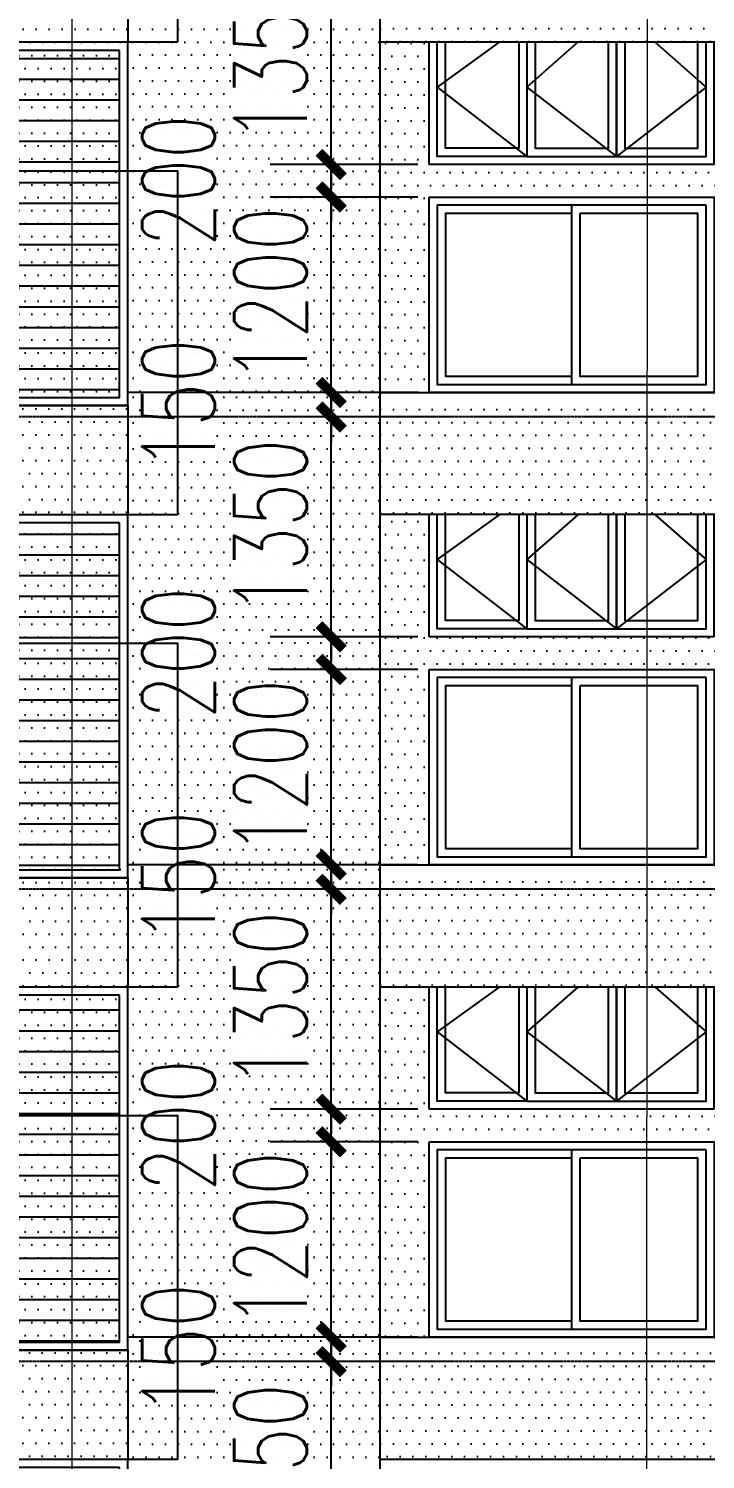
# Model space of a CAD drawing. Header units: millimetres. Extents: x 43 to 235305, y 0 to 139712.
# Drawn here: x 115841 to 119995, y 44991 to 53775 of the extents above; entities that cross this region are included whole.
import ezdxf
from ezdxf.xclip import XClip

# ---------------------------------------------------------------- set-up
doc = ezdxf.new("R2010")
doc.units = ezdxf.units.MM
doc.header["$XCLIPFRAME"] = 2
doc.linetypes.add('DOTE', pattern=[2.42, 2, -0.2, 0.02, -0.2])
for name, color, linetype in [('A-AXIS', 1, 'DOTE'), ('A-DRWD-DIMS', 144, 'Continuous'), ('A-ELEV-DRWD', 130, 'Continuous'), ('A-ELEV-LINE1', 33, 'Continuous'), ('A-ELEV-LINE2', 55, 'Continuous'), ('A-ELEV-OPEN', 253, 'Continuous'), ('A-ELEV-PATT', 55, 'Continuous'), ('A-ELEV-SHUT', 215, 'Continuous'), ('A-HATH1', 251, 'Continuous'), ('A-WALL', 2, 'Continuous'), ('DIM_IDEN', 3, 'Continuous'), ('Window_detail', 165, 'Continuous')]:
    doc.layers.add(name, color=color, linetype=linetype)
doc.styles.add('_TCH_DIM_T3', font='SIMPLEX', dxfattribs={"width": 0.705882, "bigfont": 'GBCBIG'})
doc.dimstyles.new('_TCH_ARCH&&150', dxfattribs={"dimtxt": 446.25, "dimasz": 150, "dimexe": 375, "dimexo": 450, "dimgap": 150, "dimtad": 1, "dimdec": 0, "dimzin": 0, "dimdsep": 46, "dimtxsty": '_TCH_DIM_T3', "dimblk": 'ARCHTICK', "dimcen": 0.09, "dimclrt": 7, "dimazin": 2, "dimtfac": 1, "dimtdec": 0, "dimtix": 1, "dimtmove": 2, "dimatfit": 3, "dimfxl": 1, "dimtolj": 1, "dimtzin": 0, "dimarcsym": 0})

# ---------------------------------------------------------------- blocks, each defined once
blk = doc.blocks.new('核心筒2')
at = {"layer": 'A-HATH1'}
h = blk.add_hatch(dxfattribs=at)
h.set_pattern_fill('DOTS', color=256, scale=50, style=0)
h.set_pattern_definition([(7e-15, (259982.23, -42542.534), (39.6875, 79.375), [0, -79.375])])
h.paths.add_polyline_path([(262232.2, -41822.5), (259982.2, -41822.5), (259982.2, -42542.5), (262232.2, -42542.5)])
h = blk.add_hatch(dxfattribs=at)
h.set_pattern_fill('DOTS', color=256, scale=50, style=0)
h.set_pattern_definition([(7e-15, (259982.23, -45442.534), (39.6875, 79.375), [0, -79.375])])
h.paths.add_polyline_path([(262232.2, -44722.5), (259982.2, -44722.5), (259982.2, -45442.5), (262232.2, -45442.5)])
at = {"layer": 'A-ELEV-LINE1'}
for p, q in [((259982.2, -41792.5), (259982.2, -47592.5)), ((259982.2, -42542.5), (262232.2, -42542.5)), ((259982.2, -42542.5), (262232.2, -42542.5)), ((262232.2, -44692.5), (262232.2, -42542.5)), ((259982.2, -45442.5), (262232.2, -45442.5)), ((262232.2, -47592.5), (262232.2, -45442.5))]:
    blk.add_line(p, q, dxfattribs=at)
at = {"layer": 'A-ELEV-LINE2'}
for p, q in [((262232.2, -42542.5), (262232.2, -41792.5)), ((262232.2, -44692.5), (259482.2, -44692.5)), ((262232.2, -45442.5), (262232.2, -44692.5)), ((262232.2, -47592.5), (259482.2, -47592.5))]:
    blk.add_line(p, q, dxfattribs=at)
blk = doc.blocks.new('A$C38F80F9D')
at = {"layer": 'A-ELEV-PATT'}
h = blk.add_hatch(dxfattribs=at)
h.set_pattern_fill('ANSI31', color=256, scale=80, angle=135, style=0)
h.set_pattern_definition([(180, (-95221.56, 77593.16), (-2e-14, -127), [])])
h.paths.add_polyline_path([(-250, 2400), (550, 2400), (550, 270), (-250, 270)])
at = {"layer": 'A-HATH1'}
h = blk.add_hatch(dxfattribs=at)
h.set_pattern_fill('DOTS', color=256, scale=50, style=0)
h.set_pattern_definition([(7e-15, (-250, 350), (39.6875, 79.375), [0, -79.375])])
h.paths.add_polyline_path([(-250, 2400), (550, 2400), (550, 270), (-250, 270)])
at = {"layer": 'A-ELEV-SHUT'}
for points in [[(-300, 2450), (600, 2450), (600, 220), (-300, 220)], [(-250, 2400), (550, 2400), (550, 270), (-250, 270)]]:
    blk.add_lwpolyline(points, close=True, dxfattribs=at)
blk = doc.blocks.new('A$C79B806BD')
at = {"layer": 'A-ELEV-LINE1'}
for p, q in [((50, 670), (950, 670)), ((50, 670), (50, 0)), ((50, 0), (950, 0))]:
    blk.add_line(p, q, dxfattribs=at)
blk = doc.blocks.new('A$C503F3A81')
at = {"layer": 'A-HATH1'}
h = blk.add_hatch(dxfattribs=at)
h.set_pattern_fill('DOTS', color=256, scale=50, style=0)
h.set_pattern_definition([(7e-15, (-0.0005, 3650), (39.6875, 79.375), [0, -79.375])])
h.paths.add_polyline_path([(1550, 5800), (1550, 6520), (1520, 6520), (1520, 6550), (0, 6550), (0, 6520), (0, 5800), (0, 3650), (1550, 3650)])
h = blk.add_hatch(dxfattribs=at)
h.set_pattern_fill('DOTS', color=256, scale=50, style=0)
h.set_pattern_definition([(7e-15, (1550, 5800), (39.6875, 79.375), [0, -79.375])])
h.paths.add_polyline_path([(2450, 6520), (1550, 6520), (1550, 5800), (2450, 5800)])
h = blk.add_hatch(dxfattribs=at)
h.set_pattern_fill('DOTS', color=256, scale=50, style=0)
h.set_pattern_definition([(7e-15, (-0.0004, 750), (39.6875, 79.375), [0, -79.375])])
h.paths.add_polyline_path([(1550, 2900), (2450, 2900), (2450, 3650), (0, 3650), (0, 3620), (0, 2900), (0, 750), (1550, 750)])
at = {"layer": 'A-ELEV-LINE2'}
for p, q in [((0, 3650), (1550, 3650)), ((0, 750), (1550, 750))]:
    blk.add_line(p, q, dxfattribs=at)
ref = blk.add_blockref('A$C79B806BD', (1500, 2900))
XClip(ref).set_block_clipping_path([(-256.0595435794, -0.0003583494), (950.0015086988, 2111.0845140356)])
ref = blk.add_blockref('A$C79B806BD', (1500, 0))
XClip(ref).set_block_clipping_path([(-256.0595435794, -0.0003583494), (950.0015086988, 2111.0845140356)])
at = {"layer": 'A-WALL'}
for p in [(1850, 3350), (1850, 450)]:
    blk.add_blockref('A$C38F80F9D', p, dxfattribs=at)
blk = doc.blocks.new('A$C1A436226')
at = {"layer": 'A-ELEV-DRWD'}
blk.add_line((-875, 50), (-875, 1150), dxfattribs=at)
blk.add_lwpolyline([(-1700, 1150), (-50, 1150), (-50, 50), (-1700, 50)], close=True, dxfattribs=at)
for points in [[(-925, 1100), (-925, 100), (-1650, 100), (-1650, 1100), (-925, 1100)], [(-875, 1100), (-100, 1100), (-100, 100), (-875, 100)]]:
    blk.add_lwpolyline(points, dxfattribs=at)
at = {"layer": 'A-ELEV-LINE1'}
blk.add_lwpolyline([(0, 1200), (-1750, 1200), (-1750, 0), (0, 0)], close=True, dxfattribs=at)
at = {"layer": 'Window_detail', "lineweight": 0}
for points in [[(-1519.2, 608.4, 0, 0, 0), (-1175, 608.4, 66.7, 0, 0), (-925, 608.4, 0, 0, 0)], [(-230, 608.4, 0, 0, 0), (-625, 608.4, 66.7, 0, 0), (-875, 608.4, 0, 0, 0)]]:
    blk.add_lwpolyline(points, format="xyseb", dxfattribs=at)
blk = doc.blocks.new('A$C4DD540B2')
at = {"layer": 'A-HATH1'}
h = blk.add_hatch(dxfattribs=at)
h.set_pattern_fill('DOTS', color=256, scale=50, style=0)
h.set_pattern_definition([(7e-15, (0, -1400), (39.6875, 79.375), [0, -79.375])])
h.paths.add_polyline_path([(2250, 750), (1950, 750), (1950, 0), (200, 0), (200, 750), (0, 750), (0, -1400), (200, -1400), (200, -200), (1950, -200), (1950, -1400), (2250, -1400)])
at = {"layer": 'A-ELEV-DRWD'}
for points in [[(799.3, 750), (799.3, 50), (250, 50), (250, 750)], [(749.3, 750), (749.3, 100), (300, 100), (300, 750)], [(1349.7, 750), (1349.7, 50), (799.3, 50), (799.3, 750)], [(1299.7, 750), (1299.7, 100), (849.3, 100), (849.3, 750)], [(1349.7, 750), (1349.7, 50), (1900, 50), (1900, 750)], [(1399.7, 750), (1399.7, 100), (1850, 100), (1850, 750)]]:
    blk.add_lwpolyline(points, dxfattribs=at)
at = {"layer": 'A-ELEV-LINE1'}
for p, q in [((200, 0), (200, 750)), ((1950, 0), (1950, 750)), ((200, 0), (1950, 0))]:
    blk.add_line(p, q, dxfattribs=at)
at = {"layer": 'A-ELEV-OPEN'}
for points in [[(561.7, 750), (249, 475), (799.3, 50)], [(1036.9, 750), (1349.7, 475), (799.3, 50)], [(1520.3, 750), (1900, 475), (1349.7, 50)]]:
    blk.add_lwpolyline(points, dxfattribs=at)
blk.add_blockref('A$C1A436226', (1950, -1400))
blk = doc.blocks.new('_ArchTick')
at = {"color": 0, "linetype": 'ByBlock', "const_width": 0.4}
blk.add_lwpolyline([(-0.5, -0.5), (0.5, 0.5)], dxfattribs=at)
blk = doc.blocks.new('*D2670')
at = {"layer": 'A-DRWD-DIMS', "color": 0, "lineweight": -2, "transparency": 16777216}
for p, q in [((117698, 54291.3), (117698, 54441.3)), ((118230.9, 54291.3), (117323, 54291.3)), ((117698, 52941.3), (117698, 54291.3)), ((118230.9, 52941.3), (117323, 52941.3)), ((117698, 52941.3), (117698, 52791.3))]:
    blk.add_line(p, q, dxfattribs=at)
at = {"layer": 'Defpoints', "color": 0, "transparency": 16777216}
for p in [(117698, 54291.3), (118680.9, 54291.3), (118680.9, 52941.3)]:
    blk.add_point(p, dxfattribs=at)
at = {"layer": 'A-DRWD-DIMS', "color": 0, "lineweight": -2, "transparency": 16777216, "xscale": 150, "yscale": 150, "zscale": 150}
for p, rotation in [((117698, 54291.3), 270), ((117698, 52941.3), 90)]:
    blk.add_blockref('_ArchTick', p, dxfattribs=dict(at, rotation=rotation))
at = {"layer": 'A-DRWD-DIMS', "color": 7, "lineweight": 0, "transparency": 16777216, "insert": (117324.8, 53616.3), "char_height": 446.25, "attachment_point": 5, "rotation": 90, "style": '_TCH_DIM_T3'}
blk.add_mtext('\\A1;1350', dxfattribs=at)
blk = doc.blocks.new('*D2671')
at = {"layer": 'A-DRWD-DIMS', "color": 0, "lineweight": -2, "transparency": 16777216}
for p, q in [((117698, 52941.3), (117698, 53091.3)), ((118230.9, 52941.3), (117323, 52941.3)), ((117698, 52741.3), (117698, 52941.3)), ((118230.9, 52741.3), (117323, 52741.3)), ((117698, 52741.3), (117698, 52591.3))]:
    blk.add_line(p, q, dxfattribs=at)
at = {"layer": 'Defpoints', "color": 0, "transparency": 16777216}
for p in [(117698, 52941.3), (118680.9, 52941.3), (118680.9, 52741.3)]:
    blk.add_point(p, dxfattribs=at)
at = {"layer": 'A-DRWD-DIMS', "color": 0, "lineweight": -2, "transparency": 16777216, "xscale": 150, "yscale": 150, "zscale": 150}
for p, rotation in [((117698, 52941.3), 270), ((117698, 52741.3), 90)]:
    blk.add_blockref('_ArchTick', p, dxfattribs=dict(at, rotation=rotation))
at = {"layer": 'A-DRWD-DIMS', "color": 7, "lineweight": 0, "transparency": 16777216, "insert": (116760.5, 52841.3), "char_height": 446.25, "attachment_point": 5, "rotation": 90, "style": '_TCH_DIM_T3'}
blk.add_mtext('\\A1;200', dxfattribs=at)
blk = doc.blocks.new('*D2672')
at = {"layer": 'A-DRWD-DIMS', "color": 0, "lineweight": -2, "transparency": 16777216}
for p, q in [((117698, 52741.3), (117698, 52891.3)), ((118230.9, 52741.3), (117323, 52741.3)), ((117698, 51541.3), (117698, 52741.3)), ((118230.9, 51541.3), (117323, 51541.3)), ((117698, 51541.3), (117698, 51391.3))]:
    blk.add_line(p, q, dxfattribs=at)
at = {"layer": 'Defpoints', "color": 0, "transparency": 16777216}
for p in [(117698, 52741.3), (118680.9, 52741.3), (118680.9, 51541.3)]:
    blk.add_point(p, dxfattribs=at)
at = {"layer": 'A-DRWD-DIMS', "color": 0, "lineweight": -2, "transparency": 16777216, "xscale": 150, "yscale": 150, "zscale": 150}
for p, rotation in [((117698, 52741.3), 270), ((117698, 51541.3), 90)]:
    blk.add_blockref('_ArchTick', p, dxfattribs=dict(at, rotation=rotation))
at = {"layer": 'A-DRWD-DIMS', "color": 7, "lineweight": 0, "transparency": 16777216, "insert": (117324.8, 52141.3), "char_height": 446.25, "attachment_point": 5, "rotation": 90, "style": '_TCH_DIM_T3'}
blk.add_mtext('\\A1;1200', dxfattribs=at)
blk = doc.blocks.new('*D2673')
at = {"layer": 'A-DRWD-DIMS', "color": 0, "lineweight": -2, "transparency": 16777216}
for p, q in [((117698, 51541.3), (117698, 51691.3)), ((118230.9, 51541.3), (117323, 51541.3)), ((117698, 51391.3), (117698, 51541.3)), ((118230.9, 51391.3), (117323, 51391.3)), ((117698, 51391.3), (117698, 51241.3))]:
    blk.add_line(p, q, dxfattribs=at)
at = {"layer": 'Defpoints', "color": 0, "transparency": 16777216}
for p in [(117698, 51541.3), (118680.9, 51541.3), (118680.9, 51391.3)]:
    blk.add_point(p, dxfattribs=at)
at = {"layer": 'A-DRWD-DIMS', "color": 0, "lineweight": -2, "transparency": 16777216, "xscale": 150, "yscale": 150, "zscale": 150}
for p, rotation in [((117698, 51541.3), 270), ((117698, 51391.3), 90)]:
    blk.add_blockref('_ArchTick', p, dxfattribs=dict(at, rotation=rotation))
at = {"layer": 'A-DRWD-DIMS', "color": 7, "lineweight": 0, "transparency": 16777216, "insert": (116760.5, 51466.3), "char_height": 446.25, "attachment_point": 5, "rotation": 90, "style": '_TCH_DIM_T3'}
blk.add_mtext('\\A1;150', dxfattribs=at)
blk = doc.blocks.new('*D2674')
at = {"layer": 'A-DRWD-DIMS', "color": 0, "lineweight": -2, "transparency": 16777216}
for p, q in [((117698, 51391.3), (117698, 51541.3)), ((118230.9, 51391.3), (117323, 51391.3)), ((117698, 50041.3), (117698, 51391.3)), ((118230.9, 50041.3), (117323, 50041.3)), ((117698, 50041.3), (117698, 49891.3))]:
    blk.add_line(p, q, dxfattribs=at)
at = {"layer": 'Defpoints', "color": 0, "transparency": 16777216}
for p in [(117698, 51391.3), (118680.9, 51391.3), (118680.9, 50041.3)]:
    blk.add_point(p, dxfattribs=at)
at = {"layer": 'A-DRWD-DIMS', "color": 0, "lineweight": -2, "transparency": 16777216, "xscale": 150, "yscale": 150, "zscale": 150}
for p, rotation in [((117698, 51391.3), 270), ((117698, 50041.3), 90)]:
    blk.add_blockref('_ArchTick', p, dxfattribs=dict(at, rotation=rotation))
at = {"layer": 'A-DRWD-DIMS', "color": 7, "lineweight": 0, "transparency": 16777216, "insert": (117324.8, 50716.3), "char_height": 446.25, "attachment_point": 5, "rotation": 90, "style": '_TCH_DIM_T3'}
blk.add_mtext('\\A1;1350', dxfattribs=at)
blk = doc.blocks.new('*D2675')
at = {"layer": 'A-DRWD-DIMS', "color": 0, "lineweight": -2, "transparency": 16777216}
for p, q in [((117698, 50041.3), (117698, 50191.3)), ((118230.9, 50041.3), (117323, 50041.3)), ((117698, 49841.3), (117698, 50041.3)), ((118230.9, 49841.3), (117323, 49841.3)), ((117698, 49841.3), (117698, 49691.3))]:
    blk.add_line(p, q, dxfattribs=at)
at = {"layer": 'Defpoints', "color": 0, "transparency": 16777216}
for p in [(117698, 50041.3), (118680.9, 50041.3), (118680.9, 49841.3)]:
    blk.add_point(p, dxfattribs=at)
at = {"layer": 'A-DRWD-DIMS', "color": 0, "lineweight": -2, "transparency": 16777216, "xscale": 150, "yscale": 150, "zscale": 150}
for p, rotation in [((117698, 50041.3), 270), ((117698, 49841.3), 90)]:
    blk.add_blockref('_ArchTick', p, dxfattribs=dict(at, rotation=rotation))
at = {"layer": 'A-DRWD-DIMS', "color": 7, "lineweight": 0, "transparency": 16777216, "insert": (116760.5, 49941.3), "char_height": 446.25, "attachment_point": 5, "rotation": 90, "style": '_TCH_DIM_T3'}
blk.add_mtext('\\A1;200', dxfattribs=at)
blk = doc.blocks.new('*D2676')
at = {"layer": 'A-DRWD-DIMS', "color": 0, "lineweight": -2, "transparency": 16777216}
for p, q in [((117698, 49841.3), (117698, 49991.3)), ((118230.9, 49841.3), (117323, 49841.3)), ((117698, 48641.3), (117698, 49841.3)), ((118230.9, 48641.3), (117323, 48641.3)), ((117698, 48641.3), (117698, 48491.3))]:
    blk.add_line(p, q, dxfattribs=at)
at = {"layer": 'Defpoints', "color": 0, "transparency": 16777216}
for p in [(117698, 49841.3), (118680.9, 49841.3), (118680.9, 48641.3)]:
    blk.add_point(p, dxfattribs=at)
at = {"layer": 'A-DRWD-DIMS', "color": 0, "lineweight": -2, "transparency": 16777216, "xscale": 150, "yscale": 150, "zscale": 150}
for p, rotation in [((117698, 49841.3), 270), ((117698, 48641.3), 90)]:
    blk.add_blockref('_ArchTick', p, dxfattribs=dict(at, rotation=rotation))
at = {"layer": 'A-DRWD-DIMS', "color": 7, "lineweight": 0, "transparency": 16777216, "insert": (117324.8, 49241.3), "char_height": 446.25, "attachment_point": 5, "rotation": 90, "style": '_TCH_DIM_T3'}
blk.add_mtext('\\A1;1200', dxfattribs=at)
blk = doc.blocks.new('*D2677')
at = {"layer": 'A-DRWD-DIMS', "color": 0, "lineweight": -2, "transparency": 16777216}
for p, q in [((117698, 48641.3), (117698, 48791.3)), ((118230.9, 48641.3), (117323, 48641.3)), ((117698, 48491.3), (117698, 48641.3)), ((118230.9, 48491.3), (117323, 48491.3)), ((117698, 48491.3), (117698, 48341.3))]:
    blk.add_line(p, q, dxfattribs=at)
at = {"layer": 'Defpoints', "color": 0, "transparency": 16777216}
for p in [(117698, 48641.3), (118680.9, 48641.3), (118680.9, 48491.3)]:
    blk.add_point(p, dxfattribs=at)
at = {"layer": 'A-DRWD-DIMS', "color": 0, "lineweight": -2, "transparency": 16777216, "xscale": 150, "yscale": 150, "zscale": 150}
for p, rotation in [((117698, 48641.3), 270), ((117698, 48491.3), 90)]:
    blk.add_blockref('_ArchTick', p, dxfattribs=dict(at, rotation=rotation))
at = {"layer": 'A-DRWD-DIMS', "color": 7, "lineweight": 0, "transparency": 16777216, "insert": (116760.5, 48566.3), "char_height": 446.25, "attachment_point": 5, "rotation": 90, "style": '_TCH_DIM_T3'}
blk.add_mtext('\\A1;150', dxfattribs=at)
blk = doc.blocks.new('*D2678')
at = {"layer": 'A-DRWD-DIMS', "color": 0, "lineweight": -2, "transparency": 16777216}
for p, q in [((117698, 48491.3), (117698, 48641.3)), ((118230.9, 48491.3), (117323, 48491.3)), ((117698, 47141.3), (117698, 48491.3)), ((118230.9, 47141.3), (117323, 47141.3)), ((117698, 47141.3), (117698, 46991.3))]:
    blk.add_line(p, q, dxfattribs=at)
at = {"layer": 'Defpoints', "color": 0, "transparency": 16777216}
for p in [(117698, 48491.3), (118680.9, 48491.3), (118680.9, 47141.3)]:
    blk.add_point(p, dxfattribs=at)
at = {"layer": 'A-DRWD-DIMS', "color": 0, "lineweight": -2, "transparency": 16777216, "xscale": 150, "yscale": 150, "zscale": 150}
for p, rotation in [((117698, 48491.3), 270), ((117698, 47141.3), 90)]:
    blk.add_blockref('_ArchTick', p, dxfattribs=dict(at, rotation=rotation))
at = {"layer": 'A-DRWD-DIMS', "color": 7, "lineweight": 0, "transparency": 16777216, "insert": (117324.8, 47816.3), "char_height": 446.25, "attachment_point": 5, "rotation": 90, "style": '_TCH_DIM_T3'}
blk.add_mtext('\\A1;1350', dxfattribs=at)
blk = doc.blocks.new('*D2679')
at = {"layer": 'A-DRWD-DIMS', "color": 0, "lineweight": -2, "transparency": 16777216}
for p, q in [((117698, 47141.3), (117698, 47291.3)), ((118230.9, 47141.3), (117323, 47141.3)), ((117698, 46941.3), (117698, 47141.3)), ((118230.9, 46941.3), (117323, 46941.3)), ((117698, 46941.3), (117698, 46791.3))]:
    blk.add_line(p, q, dxfattribs=at)
at = {"layer": 'Defpoints', "color": 0, "transparency": 16777216}
for p in [(117698, 47141.3), (118680.9, 47141.3), (118680.9, 46941.3)]:
    blk.add_point(p, dxfattribs=at)
at = {"layer": 'A-DRWD-DIMS', "color": 0, "lineweight": -2, "transparency": 16777216, "xscale": 150, "yscale": 150, "zscale": 150}
for p, rotation in [((117698, 47141.3), 270), ((117698, 46941.3), 90)]:
    blk.add_blockref('_ArchTick', p, dxfattribs=dict(at, rotation=rotation))
at = {"layer": 'A-DRWD-DIMS', "color": 7, "lineweight": 0, "transparency": 16777216, "insert": (116760.5, 47041.3), "char_height": 446.25, "attachment_point": 5, "rotation": 90, "style": '_TCH_DIM_T3'}
blk.add_mtext('\\A1;200', dxfattribs=at)
blk = doc.blocks.new('*D2680')
at = {"layer": 'A-DRWD-DIMS', "color": 0, "lineweight": -2, "transparency": 16777216}
for p, q in [((117698, 46941.3), (117698, 47091.3)), ((118230.9, 46941.3), (117323, 46941.3)), ((117698, 45741.3), (117698, 46941.3)), ((118230.9, 45741.3), (117323, 45741.3)), ((117698, 45741.3), (117698, 45591.3))]:
    blk.add_line(p, q, dxfattribs=at)
at = {"layer": 'Defpoints', "color": 0, "transparency": 16777216}
for p in [(117698, 46941.3), (118680.9, 46941.3), (118680.9, 45741.3)]:
    blk.add_point(p, dxfattribs=at)
at = {"layer": 'A-DRWD-DIMS', "color": 0, "lineweight": -2, "transparency": 16777216, "xscale": 150, "yscale": 150, "zscale": 150}
for p, rotation in [((117698, 46941.3), 270), ((117698, 45741.3), 90)]:
    blk.add_blockref('_ArchTick', p, dxfattribs=dict(at, rotation=rotation))
at = {"layer": 'A-DRWD-DIMS', "color": 7, "lineweight": 0, "transparency": 16777216, "insert": (117324.8, 46341.3), "char_height": 446.25, "attachment_point": 5, "rotation": 90, "style": '_TCH_DIM_T3'}
blk.add_mtext('\\A1;1200', dxfattribs=at)
blk = doc.blocks.new('*D2681')
at = {"layer": 'A-DRWD-DIMS', "color": 0, "lineweight": -2, "transparency": 16777216}
for p, q in [((117698, 45741.3), (117698, 45891.3)), ((118230.9, 45741.3), (117323, 45741.3)), ((117698, 45591.3), (117698, 45741.3)), ((118230.9, 45591.3), (117323, 45591.3)), ((117698, 45591.3), (117698, 45441.3))]:
    blk.add_line(p, q, dxfattribs=at)
at = {"layer": 'Defpoints', "color": 0, "transparency": 16777216}
for p in [(117698, 45741.3), (118680.9, 45741.3), (118680.9, 45591.3)]:
    blk.add_point(p, dxfattribs=at)
at = {"layer": 'A-DRWD-DIMS', "color": 0, "lineweight": -2, "transparency": 16777216, "xscale": 150, "yscale": 150, "zscale": 150}
for p, rotation in [((117698, 45741.3), 270), ((117698, 45591.3), 90)]:
    blk.add_blockref('_ArchTick', p, dxfattribs=dict(at, rotation=rotation))
at = {"layer": 'A-DRWD-DIMS', "color": 7, "lineweight": 0, "transparency": 16777216, "insert": (116760.5, 45666.3), "char_height": 446.25, "attachment_point": 5, "rotation": 90, "style": '_TCH_DIM_T3'}
blk.add_mtext('\\A1;150', dxfattribs=at)
blk = doc.blocks.new('*D2682')
at = {"layer": 'A-DRWD-DIMS', "color": 0, "lineweight": -2, "transparency": 16777216}
for p, q in [((117698, 45591.3), (117698, 45741.3)), ((118230.9, 45591.3), (117323, 45591.3)), ((117698, 44241.3), (117698, 45591.3)), ((118230.9, 44241.3), (117323, 44241.3)), ((117698, 44241.3), (117698, 44091.3))]:
    blk.add_line(p, q, dxfattribs=at)
at = {"layer": 'Defpoints', "color": 0, "transparency": 16777216}
for p in [(117698, 45591.3), (118680.9, 45591.3), (118680.9, 44241.3)]:
    blk.add_point(p, dxfattribs=at)
at = {"layer": 'A-DRWD-DIMS', "color": 0, "lineweight": -2, "transparency": 16777216, "xscale": 150, "yscale": 150, "zscale": 150}
for p, rotation in [((117698, 45591.3), 270), ((117698, 44241.3), 90)]:
    blk.add_blockref('_ArchTick', p, dxfattribs=dict(at, rotation=rotation))
at = {"layer": 'A-DRWD-DIMS', "color": 7, "lineweight": 0, "transparency": 16777216, "insert": (117324.8, 44916.3), "char_height": 446.25, "attachment_point": 5, "rotation": 90, "style": '_TCH_DIM_T3'}
blk.add_mtext('\\A1;1350', dxfattribs=at)

msp = doc.modelspace()

# ---------------------------------------------------------------- linework, layer by layer
at = {"layer": 'A-AXIS'}
for p, q in [((134593.1, 51391.3), (99475.8, 51391.3)), ((134593.1, 48491.3), (99475.8, 48491.3)), ((134593.1, 45591.3), (99475.8, 45591.3))]:
    msp.add_line(p, q, dxfattribs=at)
at = {"layer": 'DIM_IDEN', "lineweight": 0}
for p, q in [((116107.3, 16471.4), (116107.3, 138160)), ((119628.5, 16591.3), (119661.5, 136616.8))]:
    msp.add_line(p, q, dxfattribs=at)

# ---------------------------------------------------------------- block references
at = {"xscale": -1}
for name, p in [('A$C503F3A81', (117999.3, 50791.3)), ('核心筒2', (380231.5, 99133.9)), ('A$C503F3A81', (117999.3, 44991.3)), ('核心筒2', (380231.5, 93333.9)), ('A$C503F3A81', (117999.3, 39191.3)), ('核心筒2', (380231.5, 87533.9))]:
    msp.add_blockref(name, p, dxfattribs=at)
at = {"layer": 'A-WALL', "xscale": -1}
for p in [(120249.3, 52941.3), (120249.3, 50041.3), (120249.3, 47141.3)]:
    msp.add_blockref('A$C4DD540B2', p, dxfattribs=at)

# ---------------------------------------------------------------- dimensions: what is measured, and where the dimension line sits
at = {"layer": 'A-DRWD-DIMS', "lineweight": 0}
for p1, p2, picture, middle in [((118680.9, 52941.3), (118680.9, 54291.3), '*D2670', (117324.8, 53616.3)), ((118680.9, 51541.3), (118680.9, 52741.3), '*D2672', (117324.8, 52141.3)), ((118680.9, 50041.3), (118680.9, 51391.3), '*D2674', (117324.8, 50716.3)), ((118680.9, 48641.3), (118680.9, 49841.3), '*D2676', (117324.8, 49241.3)), ((118680.9, 47141.3), (118680.9, 48491.3), '*D2678', (117324.8, 47816.3)), ((118680.9, 45741.3), (118680.9, 46941.3), '*D2680', (117324.8, 46341.3)), ((118680.9, 44241.3), (118680.9, 45591.3), '*D2682', (117324.8, 44916.3))]:
    dim = msp.add_aligned_dim(p1=p1, p2=p2, distance=982.9, dimstyle='_TCH_ARCH&&150', dxfattribs=at)
    dim.commit()
    dim.dimension.update_dxf_attribs({"geometry": picture, "text_midpoint": middle})
for base, p1, p2, picture, middle in [((117698, 52941.3), (118680.9, 52741.3), (118680.9, 52941.3), '*D2671', (116760.5, 52841.3)), ((117698, 51541.3), (118680.9, 51391.3), (118680.9, 51541.3), '*D2673', (116760.5, 51466.3)), ((117698, 50041.3), (118680.9, 49841.3), (118680.9, 50041.3), '*D2675', (116760.5, 49941.3)), ((117698, 48641.3), (118680.9, 48491.3), (118680.9, 48641.3), '*D2677', (116760.5, 48566.3)), ((117698, 47141.3), (118680.9, 46941.3), (118680.9, 47141.3), '*D2679', (116760.5, 47041.3)), ((117698, 45741.3), (118680.9, 45591.3), (118680.9, 45741.3), '*D2681', (116760.5, 45666.3))]:
    dim = msp.add_linear_dim(base=base, p1=p1, p2=p2, angle=90, dimstyle='_TCH_ARCH&&150', dxfattribs=at)
    dim.commit()
    dim.dimension.update_dxf_attribs({"geometry": picture, "text_midpoint": middle, "dimtype": 161})

doc.saveas('drawing.dxf')
